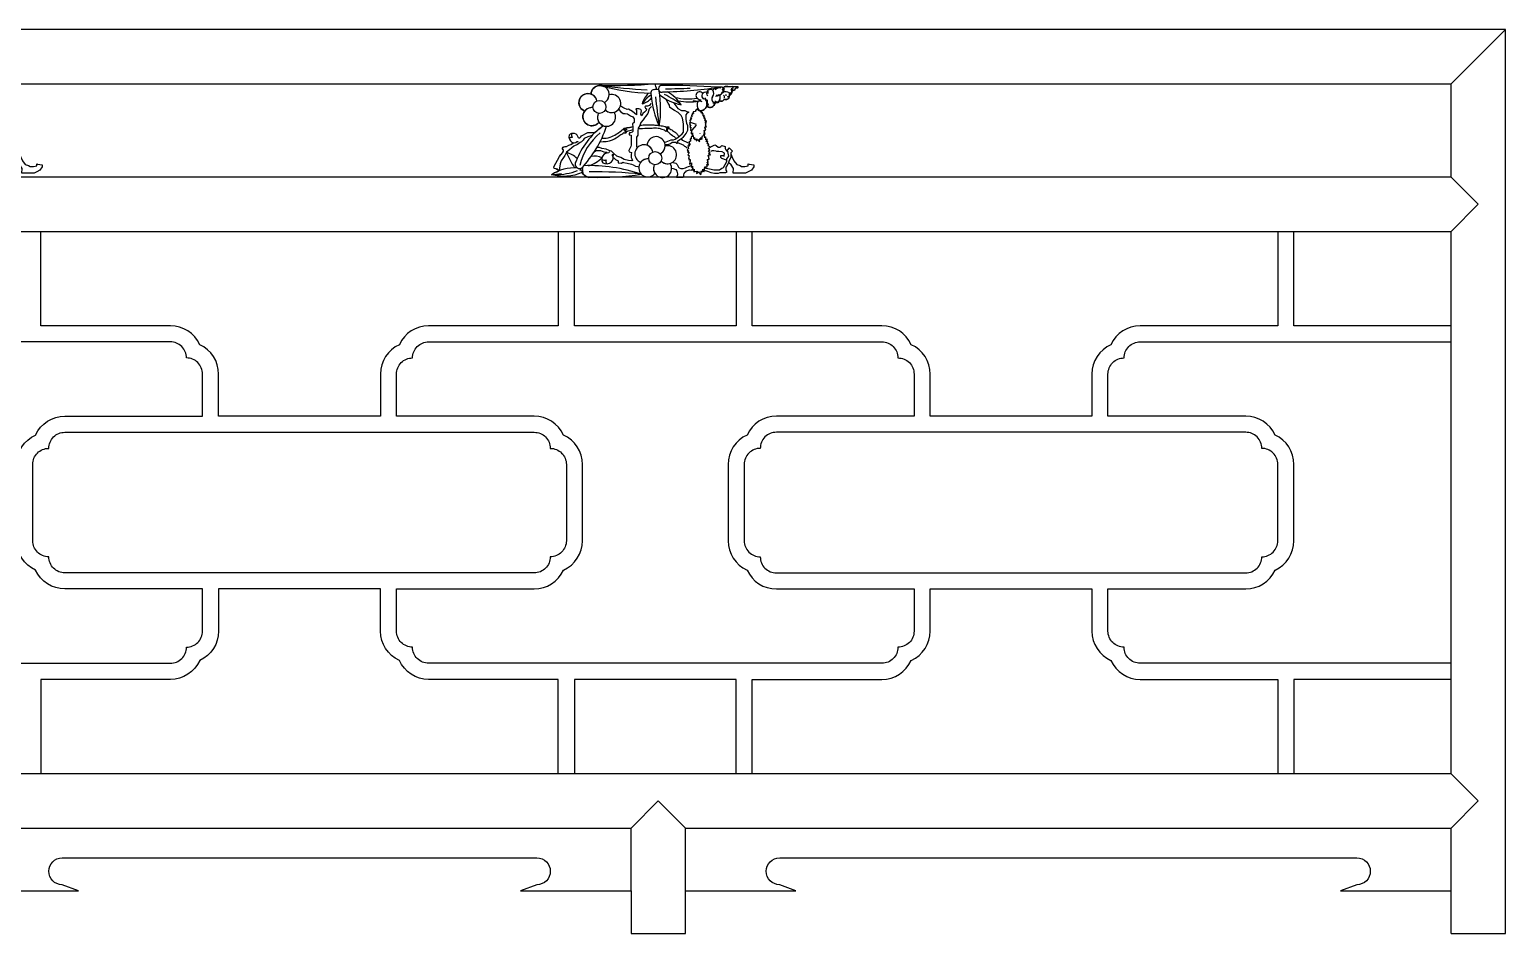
# Model space of a CAD drawing. Extents: x 288 to 2688, y 1348 to 2248.
# Drawn here: x 1220 to 2688, y 1348 to 2248 of the extents above; entities that cross this region are included whole.
import ezdxf

# ---------------------------------------------------------------- set-up
doc = ezdxf.new("R2010")
doc.units = 0
doc.header["$LTSCALE"] = 0.85
doc.header["$MEASUREMENT"] = 0
for name, color, linetype in [('3', 3, 'CONTINUOUS'), ('4', 4, 'CONTINUOUS'), ('7', 7, 'CONTINUOUS')]:
    doc.layers.add(name, color=color, linetype=linetype)

msp = doc.modelspace()

# ---------------------------------------------------------------- linework, layer by layer
at = {"layer": '3'}
for p, q in [((2688.3, 2247.6), (2634.3, 2193.6)), ((1878.7, 2160.6), (1877.4, 2160)), ((1877.4, 2160), (1878.5, 2158.3)), ((1878.3, 2162.3), (1878.7, 2160.6)), ((1879.2, 2162.2), (1878.3, 2162.3)), ((1880.2, 2164), (1879.1, 2163.9)), ((1879.1, 2163.9), (1879.2, 2162.2)), ((1882.4, 2165.9), (1880, 2165.6)), ((1880, 2165.6), (1880.2, 2164)), ((1882.3, 2167.5), (1882.4, 2165.9)), ((1883.1, 2166.8), (1882.3, 2167.5)), ((1883.5, 2168.6), (1883.1, 2166.8)), ((1885.5, 2166.7), (1883.5, 2168.6)), ((1885.7, 2167.4), (1885.5, 2166.7)), ((1887.2, 2165.7), (1886.7, 2166.8)), ((1887.7, 2167), (1887.2, 2165.7)), ((1888.2, 2164.3), (1887.7, 2167)), ((1889.1, 2165.5), (1888.2, 2164.3)), ((1889.2, 2163.3), (1889.1, 2165.5)), ((1890, 2163.9), (1889.2, 2163.3)), ((1889.9, 2161.7), (1890, 2163.9)), ((1890.8, 2162.1), (1889.9, 2161.7)), ((1890.4, 2160.5), (1890.8, 2162.1)), ((1891.4, 2160.8), (1890.4, 2160.5)), ((1890.9, 2159), (1891.4, 2160.8)), ((1891.7, 2159.1), (1890.9, 2159)), ((1891.3, 2158.6), (1891.7, 2159.1)), ((1877.1, 2155.3), (1876.2, 2154.4)), ((1876.2, 2154.4), (1877.4, 2153.4)), ((1877.4, 2153.4), (1876.5, 2152.7)), ((1876.5, 2152.7), (1877.6, 2152.3)), ((1876.8, 2157.3), (1877.1, 2155.3)), ((1878.1, 2157.2), (1876.8, 2157.3)), ((1877.6, 2152.3), (1876.8, 2150.3)), ((1876.8, 2150.3), (1877.7, 2150.2)), ((1878.5, 2158.3), (1877.1, 2158.2)), ((1877.1, 2158.2), (1878.1, 2157.2)), ((1877.1, 2155.3), (1883, 2153.4)), ((1877.7, 2150.2), (1877.3, 2148)), ((1877.3, 2148), (1878.1, 2147.8)), ((1878.1, 2147.8), (1877.4, 2147)), ((1877.4, 2147), (1878.5, 2147.3)), ((1879, 2147.5), (1883.2, 2152.4)), ((1886.6, 2144.5), (1886.5, 2144)), ((1892.2, 2158.6), (1891.3, 2158.6)), ((1891.6, 2157.2), (1892.2, 2158.6)), ((1892.5, 2156.8), (1891.6, 2157.2)), ((1892, 2155.6), (1893.3, 2156.3)), ((1892.9, 2154.4), (1892, 2155.6)), ((1892.1, 2153.5), (1892.9, 2154.4)), ((1893, 2152.5), (1892.1, 2153.5)), ((1892.3, 2151.6), (1893, 2152.5)), ((1893.1, 2150.6), (1892.3, 2151.6)), ((1893.3, 2156.3), (1892.5, 2156.8)), ((1874.8, 2131.7), (1875.2, 2129.1)), ((1876.5, 2131.6), (1874.8, 2131.7)), ((1877.1, 2133.2), (1875.2, 2133)), ((1875.2, 2133), (1876.5, 2131.6)), ((1877.3, 2136.3), (1875.7, 2135.5)), ((1875.7, 2135.5), (1877.1, 2133.2)), ((1878, 2138.4), (1876.9, 2138.6)), ((1876.9, 2138.6), (1877.3, 2136.3)), ((1879.5, 2140.9), (1877.9, 2140.7)), ((1877.9, 2140.7), (1878, 2138.4)), ((1879.2, 2143.1), (1879.5, 2140.9)), ((1891.4, 2142.9), (1890.2, 2141.3)), ((1891.5, 2139.9), (1891.4, 2142.9)), ((1892.7, 2140.7), (1891.5, 2139.9)), ((1892.6, 2137.8), (1892.7, 2140.7)), ((1893.8, 2138.3), (1892.6, 2137.8)), ((1893.1, 2136.1), (1893.8, 2138.3)), ((1894.5, 2136.5), (1893.1, 2136.1)), ((1893.9, 2134.1), (1894.5, 2136.5)), ((1894.9, 2134.2), (1893.9, 2134.1)), ((1894.3, 2133.5), (1894.9, 2134.2)), ((1895.6, 2133.5), (1894.3, 2133.5)), ((1894.8, 2131.7), (1895.6, 2133.5)), ((1896, 2131.2), (1894.8, 2131.7)), ((1895.3, 2129.5), (1897.1, 2130.5)), ((1897.1, 2130.5), (1896, 2131.2)), ((1875.2, 2129.1), (1874, 2127.9)), ((1874, 2127.9), (1875.6, 2126.6)), ((1875.6, 2126.6), (1874.3, 2125.6)), ((1874.3, 2125.6), (1875.9, 2125)), ((1875.9, 2125), (1874.8, 2122.4)), ((1874.8, 2122.4), (1876.1, 2122.2)), ((1876.1, 2122.2), (1875.4, 2119.3)), ((1875.4, 2119.3), (1876.6, 2118.9)), ((1876.6, 2118.9), (1875.6, 2117.9)), ((1875.6, 2117.9), (1877.1, 2118.3)), ((1896.6, 2127.9), (1895.3, 2129.5)), ((1895.4, 2126.7), (1896.6, 2127.9)), ((1896.6, 2125.3), (1895.4, 2126.7)), ((1895.7, 2124.1), (1896.6, 2125.3)), ((1896.9, 2122.8), (1895.7, 2124.1)), ((2634.3, 1600.6), (2477.8, 1600.6))]:
    msp.add_line(p, q, dxfattribs=at)
for points in [[(1767, 2139.4), (1768.1, 2140.6), (1769, 2141.6), (1775.2, 2144.9), (1782.2, 2144.9, -0.035484), (1790.6, 2151.8, -0.151303), (1786.4, 2155.2, -0.994929), (1772.2, 2166.4, -0.995296), (1778.4, 2183.3, -0.401561), (1787.4, 2191.9, -1.541793)], [(1910, 2189.7), (1910, 2189.7, -0.304737), (1914.6, 2190.7), (1924.4, 2190.7), (1924.4, 2190.2), (1923.7, 2189.3), (1921.7, 2188.9), (1921.3, 2187.4), (1920.5, 2186.9), (1919.6, 2186.5), (1918.6, 2186.2, -0.208822), (1915.9, 2181.1, -0.60506), (1910.8, 2178.4, -0.543089), (1906, 2176.9, -0.664152), (1901.7, 2175.2, -0.502454), (1895, 2170.2), (1893.6, 2172.3, -0.430821), (1886, 2166.9, 1.132441)], [(1846.3, 2151.5, 0.083293), (1846.1, 2186.4, 0.068153)], [(1776.8, 2100.4, -0.285876), (1769.5, 2105.2, -0.169682), (1739, 2103, -0.036123), (1746.5, 2106.9), (1746.5, 2106.9), (1743.3, 2108.8), (1741.7, 2109.1), (1741.4, 2110.9), (1746.9, 2121.2), (1748.4, 2123), (1749.9, 2124.8), (1751.1, 2126.9), (1751.1, 2127.8), (1750.2, 2128.2), (1750, 2129.4), (1750.8, 2130.5), (1752.7, 2131), (1754.1, 2131.1), (1756.2, 2132.6), (1758.3, 2133.2), (1760.9, 2134.9)], [(1745.8, 2046.6), (1745.8, 1952.6), (1616.8, 1952.6, 0.294813), (1587.7, 1933.8, 0.294813), (1568.8, 1904.6), (1568.8, 1862.6), (1407.8, 1862.6), (1407.8, 1904.6, 0.294813), (1389, 1933.8, 0.294813), (1359.8, 1952.6), (1230.8, 1952.6), (1230.8, 2046.6)], [(2461.8, 2046.6), (2461.8, 1952.6), (2324.8, 1952.6, 0.294813), (2295.7, 1933.8, 0.294813), (2276.8, 1904.6), (2276.8, 1862.6), (2115.8, 1862.6), (2115.8, 1904.6, 0.294813), (2097, 1933.8, 0.294813), (2067.8, 1952.6), (1938.8, 1952.6), (1938.8, 2046.6)], [(1206.8, 1814.6, -0.294813), (1225.7, 1843.8, -0.294813), (1254.8, 1862.6), (1391.8, 1862.6), (1391.8, 1904.6, 0.414214), (1375.8, 1920.6, 0.414214), (1359.8, 1936.6), (908.8, 1936.6, 0.414214)], [(2634.3, 1616.6), (2324.8, 1616.6, -0.414214), (2308.8, 1632.6, -0.414214), (2292.8, 1648.6), (2292.8, 1690.6), (2429.8, 1690.6, 0.294813), (2459, 1709.4, 0.294813), (2477.8, 1738.6), (2477.8, 1814.6, 0.294813), (2459, 1843.8, 0.294813), (2429.8, 1862.6), (2292.8, 1862.6), (2292.8, 1904.6, -0.414214), (2308.8, 1920.6, -0.414214), (2324.8, 1936.6), (2634.3, 1936.6)], [(908.8, 1616.6), (1359.8, 1616.6, 0.414214), (1375.8, 1632.6, 0.414214), (1391.8, 1648.6), (1391.8, 1690.6), (1254.8, 1690.6, -0.294813), (1225.7, 1709.4, -0.294813), (1206.8, 1738.6)], [(1745.8, 1506.6), (1745.8, 1600.6), (1616.8, 1600.6, -0.294813), (1587.7, 1619.4, -0.294813), (1568.8, 1648.6), (1568.8, 1690.6), (1407.8, 1690.6), (1407.8, 1648.6, -0.294813), (1389, 1619.4, -0.294813), (1359.8, 1600.6), (1230.8, 1600.6), (1230.8, 1506.6)], [(1938.8, 1506.6), (1938.8, 1600.6), (2067.8, 1600.6, 0.294813), (2097, 1619.4, 0.294813), (2115.8, 1648.6), (2115.8, 1690.6), (2276.8, 1690.6), (2276.8, 1648.6, 0.294813), (2295.7, 1619.4, 0.294813), (2324.8, 1600.6), (2461.8, 1600.6), (2461.8, 1506.6)]]:
    msp.add_lwpolyline(points, format="xyb", dxfattribs=at)
for points in [[(1914.6, 2190.7), (1924.4, 2190.7), (1924.4, 2189.6), (1923.7, 2189.3), (1922.6, 2189.2), (1921.7, 2188.9), (1921.6, 2187.8), (1921, 2187), (1920, 2186.9), (1919.2, 2186.2), (1918.6, 2186.2)], [(1838, 2173.9), (1836.6, 2171.9), (1834.6, 2171.2), (1832.6, 2171.2), (1831.9, 2170.5), (1832.6, 2169.2), (1833.6, 2168.5), (1833.2, 2167.1), (1831.6, 2165.4), (1829.9, 2164.1), (1828.8, 2161.7), (1827.8, 2163.4), (1828.5, 2166.5), (1827.8, 2167.8), (1825.8, 2168.5), (1823.1, 2168.5), (1823.7, 2166.8), (1823.7, 2165.8), (1823.7, 2164.4), (1823.7, 2163.1), (1823.7, 2162.7), (1819.7, 2165.8), (1815.6, 2168.2), (1814.2, 2167.8), (1811.2, 2169.2), (1810.1, 2169.9), (1808.1, 2171.2)], [(1851.6, 2135.2), (1858.1, 2137.6), (1860.4, 2137.6), (1862.1, 2138.3), (1864.9, 2140), (1866.9, 2141.7), (1868.9, 2143.7), (1870.3, 2145.4), (1870.3, 2148.5), (1870.3, 2152.5), (1870.3, 2153.6), (1869.3, 2159.3), (1867.9, 2162), (1865.2, 2164.8), (1861.5, 2166.8), (1856.7, 2169.9), (1856.4, 2172.2), (1855, 2174.3), (1853, 2178)], [(1860.8, 2174.3), (1864.9, 2168.8), (1868.3, 2166.8), (1868.3, 2166.8), (1871.7, 2166.8), (1873.7, 2165.8), (1875.7, 2165.4), (1873.7, 2164.1), (1872.7, 2162.7), (1872.7, 2162.7), (1872.7, 2160), (1872.7, 2158), (1873.4, 2154.2), (1874.4, 2151.9), (1874.4, 2147.1), (1873, 2144.4), (1871.3, 2142.4), (1869.6, 2140), (1868.6, 2139), (1866.9, 2137.6), (1864.5, 2136.2), (1864.2, 2135.6), (1864.2, 2134.2), (1863.8, 2134.2), (1862.8, 2135.2), (1860.8, 2135.2), (1859.1, 2135.2), (1857.4, 2133.9), (1857.4, 2133.9), (1855.3, 2133.2), (1853.6, 2132.8), (1851.9, 2132.8)], [(1879.6, 2177), (1881.6, 2176.3), (1881.4, 2176.6), (1882.1, 2176.6), (1882.4, 2176.3), (1883.1, 2176.3), (1884, 2176.4), (1885.3, 2176.1)], [(1890, 2178.6), (1891, 2179), (1892, 2178.6), (1892, 2178.6), (1892.1, 2177.5), (1893, 2177.5), (1892.7, 2176.1)], [(1806.1, 2167.8), (1807.8, 2165.8), (1810.5, 2164.1), (1812.2, 2164.1), (1814.6, 2163.7), (1815.6, 2163.1), (1817.6, 2161.7), (1820, 2160.7), (1821.4, 2158.7), (1821.4, 2156.6), (1821.4, 2154.9), (1819.7, 2153.6), (1820, 2150.2), (1820, 2147.1), (1820, 2146.1), (1819.3, 2145.4), (1817.6, 2144.7), (1816.6, 2144.7), (1816.3, 2143.7), (1816.3, 2142.7), (1818.3, 2142.4), (1818.3, 2141.3), (1818.3, 2137.3), (1818.3, 2134.5), (1818.3, 2132.5), (1818, 2131.1), (1816.9, 2129.1), (1815.9, 2127.1), (1816.3, 2125.7), (1818.6, 2125), (1818.3, 2123), (1818.3, 2120.3), (1819, 2118.9), (1819.7, 2117.2), (1819, 2116.9), (1815.6, 2117.2), (1811.2, 2118.2), (1808.1, 2120.3), (1804, 2121.6), (1800.6, 2124.4), (1798.9, 2126.4), (1798.9, 2126.4), (1796.5, 2127.1), (1793.5, 2128.4), (1789.1, 2129.1), (1786.7, 2130.1), (1784.3, 2130.1)], [(1838.7, 2170.9), (1836.3, 2168.5), (1834.9, 2164.1), (1832.6, 2161), (1831.6, 2159.7), (1830.2, 2157.6), (1827.8, 2154.9), (1826.8, 2151.9), (1825.4, 2149.5), (1825.1, 2146.8), (1824.8, 2143.4), (1824.8, 2142.4), (1823.7, 2140.3), (1823.7, 2137.6), (1823.7, 2136.6), (1823.7, 2135.2), (1823.7, 2132.8), (1823.7, 2131.1), (1824.1, 2129.8)], [(1886.7, 2166.8), (1887.2, 2165.7), (1887.7, 2167), (1888.2, 2164.3), (1889.1, 2165.5), (1889.2, 2163.3), (1889.6, 2163.6), (1889.9, 2161.7), (1890.8, 2162.1), (1890.4, 2160.5), (1891.4, 2160.8), (1890.9, 2159), (1891.7, 2159.1), (1891.3, 2158.6), (1892, 2158.2), (1891.6, 2157.2), (1893.3, 2156.3), (1892, 2155.6), (1892.9, 2154.4), (1892.1, 2153.5), (1892.7, 2151.9), (1892.3, 2151.3), (1893, 2152.5), (1893, 2152.3)], [(1810, 2147.8), (1810.3, 2148.3), (1811, 2149.1), (1811.1, 2148.7), (1811.1, 2148.1), (1811.6, 2146.9), (1812.1, 2146.4), (1812.5, 2145.8), (1812.7, 2145.1), (1813, 2144.8), (1812.9, 2144.5), (1812.5, 2144.5), (1812, 2144.5), (1811.5, 2144.5), (1810.9, 2144.5), (1810.5, 2144.8)], [(1811.5, 2149.8), (1811.3, 2149.7), (1811.3, 2149.6), (1811.5, 2149.4), (1812.1, 2148.8), (1812.6, 2147.8), (1812.9, 2147), (1813.3, 2145.8), (1813.3, 2145.2), (1813.5, 2145.2), (1813.7, 2145.6), (1813.9, 2146), (1813.9, 2146.1)], [(1853.3, 2150.5), (1853.7, 2150.6), (1854.7, 2150.7), (1854.5, 2150.3), (1854, 2149.9), (1853.6, 2148.7), (1853.6, 2148), (1853.5, 2147.3), (1853.2, 2146.6), (1853.2, 2146.3), (1852.9, 2146.1), (1852.6, 2146.3), (1852.3, 2146.7), (1851.9, 2147), (1851.5, 2147.4), (1851.5, 2147.6)], [(1855.9, 2149.3), (1855.3, 2150.9), (1855.9, 2149.8), (1855.2, 2150.6), (1855.2, 2149.8), (1854.9, 2148.6), (1854.6, 2147.9), (1854.1, 2146.8), (1853.7, 2146.3), (1853.8, 2146.2), (1854.2, 2146.3)], [(1854.6, 2146.5), (1854.7, 2146.5)], [(1878.3, 2147.3), (1877.9, 2143.7), (1879.3, 2144.4), (1879.1, 2141.6), (1880, 2142), (1880.3, 2139.1), (1881.2, 2139.9), (1881.2, 2138.2), (1883.3, 2138.5), (1883.1, 2136.9), (1884.5, 2138), (1886.2, 2135.8), (1886.8, 2138.6), (1887.3, 2137.8), (1887.8, 2139.5), (1888.5, 2138.1), (1889.4, 2141.7), (1891.1, 2141.9), (1890.9, 2143.4), (1892, 2143.3), (1891.1, 2145), (1891.6, 2145.1), (1891.3, 2147.1), (1892.5, 2147.7), (1891.9, 2150.4), (1893.4, 2150.6), (1892.4, 2151.4), (1893.1, 2152.4)], [(1878.5, 2147.3), (1878.1, 2144), (1879.5, 2144.6), (1879.3, 2141.8), (1880.1, 2142.2), (1880.5, 2139.5), (1881.4, 2140.2), (1881.4, 2138.4), (1883.5, 2138.7), (1883.3, 2137.3), (1884.5, 2138.2), (1886.1, 2136.2), (1886.7, 2139), (1887.3, 2138.2), (1887.8, 2140), (1888.4, 2138.8), (1889.2, 2141.8), (1890.9, 2142.1), (1890.7, 2143.6), (1891.8, 2143.5), (1890.9, 2145.2), (1891.4, 2145.2), (1891.1, 2147.2), (1892.3, 2147.8), (1891.7, 2150.5), (1893.1, 2150.6), (1892.1, 2151.4), (1893, 2152.5)], [(1779.4, 2142.2), (1775.2, 2140.7), (1771.6, 2139.2), (1770.4, 2137.4), (1768.9, 2135.6), (1767.6, 2135), (1764.9, 2133.2), (1761.3, 2131.4), (1759.2, 2129.9), (1756.8, 2127.8), (1753.8, 2125.4), (1752.3, 2122.1), (1751.1, 2120), (1748.7, 2116.7), (1747.5, 2114), (1746.9, 2109.7), (1746.5, 2106.9), (1744.8, 2108.5), (1741.7, 2109.1), (1741.4, 2110.9), (1746.9, 2121.2), (1749.9, 2124.8), (1751.1, 2126.6), (1751.1, 2127.8), (1750.5, 2127.8), (1749.9, 2128.7), (1750.2, 2130.2), (1751.4, 2130.8), (1754.1, 2131.1), (1756.2, 2132.6), (1758.3, 2133.2), (1761, 2135)], [(1764.5, 2136), (1765.4, 2136.2), (1765.7, 2135.9), (1765.5, 2135.8), (1765.1, 2135.8), (1763.9, 2135.6)], [(1891, 2107.4), (1894.4, 2106.7), (1897.5, 2105.3), (1901.2, 2104.7), (1905.3, 2104.7), (1907, 2105.3), (1912.4, 2105.3), (1913.8, 2106), (1912.8, 2107.4), (1912.8, 2110.4), (1913.8, 2111.8), (1915.5, 2115.5), (1916.2, 2117.6), (1917.9, 2120.6), (1917.9, 2125), (1919.2, 2126.4), (1915.8, 2129.8)], [(1915.8, 2129.8), (1913.8, 2127.4), (1915.2, 2121.6), (1913.1, 2118.9), (1913.1, 2115.9), (1911.4, 2112.8), (1909.7, 2109.8), (1908.4, 2109.1), (1906.3, 2107.7), (1904.6, 2107.7), (1900.9, 2107.7), (1900.5, 2107.7), (1897.8, 2108.1), (1891.4, 2109.4)], [(1896.8, 2130.5), (1901.6, 2132.8), (1902.9, 2132.2), (1905, 2130.5), (1906.7, 2130.5), (1907.7, 2131.1), (1908.4, 2132.2), (1908.4, 2132.2), (1911.8, 2131.1), (1911.8, 2129.1), (1912.4, 2127.8), (1914.5, 2125.4)], [(1209.9, 2123.3), (1210.6, 2121), (1212.6, 2116.9), (1215.3, 2113.2), (1218.7, 2112.1), (1220.1, 2111.1), (1223.5, 2111.1), (1226.9, 2111.8), (1226.9, 2113.8), (1227.6, 2113.5), (1232.3, 2112.8), (1232.3, 2110.8), (1229.9, 2107.4), (1226.9, 2106), (1224.2, 2104.7), (1211.9, 2104.7), (1212.3, 2109.1), (1209.9, 2112.8), (1207.5, 2114.8), (1207.3, 2115.1)], [(1781.6, 2125.7), (1783.6, 2127.1), (1786, 2127.1), (1787.7, 2127.1), (1791.1, 2125.7), (1793.8, 2125.4), (1794.8, 2124.7)], [(1799.9, 2122.1), (1799.9, 2123.1), (1800.4, 2123.4), (1800.4, 2123.1), (1800.3, 2122.7), (1800.1, 2121.2)], [(1799.9, 2120.6), (1801, 2119.9), (1802.7, 2118.2), (1805.4, 2116.9), (1805.4, 2114.8), (1808.8, 2114.5), (1810.1, 2115.5), (1810.8, 2115.2), (1814.2, 2114.5), (1818.6, 2113.5), (1820.3, 2112.8), (1822.7, 2111.5), (1825.1, 2111.1), (1826.5, 2110.8)], [(1860.1, 2115.2), (1862.8, 2114.5), (1864.2, 2113.2), (1864.9, 2111.8), (1865.5, 2110.4), (1866.2, 2109.8), (1867.6, 2109.1), (1868.6, 2109.1), (1870, 2109.1), (1872.3, 2109.8), (1873.7, 2110.4), (1875.4, 2111.1), (1876.4, 2111.5), (1878.1, 2112.1)], [(1876.9, 2118.3), (1876.3, 2113.5), (1878.2, 2114.3), (1877.9, 2110.5), (1879.1, 2111.1), (1879.6, 2107.2), (1880.8, 2108.2), (1880.7, 2106), (1883.6, 2106.4), (1883.3, 2104.2), (1885.2, 2105.7), (1887.5, 2102.8), (1888.3, 2106.5), (1889, 2105.4), (1889.7, 2107.8), (1890.7, 2105.8), (1891.8, 2110.7), (1894.1, 2111), (1893.9, 2113), (1895.3, 2112.9), (1894.1, 2115.2), (1894.8, 2115.3), (1894.5, 2117.9), (1896, 2118.8), (1895.2, 2122.5), (1897.2, 2122.8), (1895.8, 2123.9), (1896.8, 2125.2)], [(1877.1, 2118.3), (1876.6, 2113.8), (1878.5, 2114.7), (1878.1, 2110.9), (1879.3, 2111.4), (1879.7, 2107.7), (1881, 2108.7), (1881, 2106.2), (1883.9, 2106.7), (1883.6, 2104.7), (1885.2, 2106), (1887.4, 2103.2), (1888.2, 2107), (1889, 2105.9), (1889.6, 2108.4), (1890.5, 2106.7), (1891.6, 2110.9), (1893.9, 2111.2), (1893.6, 2113.2), (1895.1, 2113.2), (1893.9, 2115.4), (1894.6, 2115.5), (1894.2, 2118.1), (1895.8, 2118.9), (1895, 2122.6), (1896.9, 2122.8), (1895.5, 2123.8), (1896.6, 2125.3)], [(1904.6, 2126.1), (1900.5, 2126.7), (1898.9, 2126.7), (1897.8, 2126.4), (1897.5, 2125.7)], [(1913.1, 2117.6), (1908.4, 2119.3), (1907.7, 2120.3), (1907.7, 2122), (1909.4, 2122), (1910.7, 2121.6), (1911.1, 2124.4), (1908.7, 2125.7), (1905.6, 2126.1), (1903.3, 2126.1)], [(1917.9, 2123.3), (1918.6, 2121), (1920.6, 2116.9), (1923.3, 2113.2), (1926.7, 2112.1), (1928.1, 2111.1), (1931.5, 2111.1), (1934.9, 2111.8), (1934.9, 2113.8), (1935.6, 2113.5), (1940.3, 2112.8), (1940.3, 2110.8), (1937.9, 2107.4), (1934.9, 2106), (1932.2, 2104.7), (1919.9, 2104.7), (1920.3, 2109.1), (1917.9, 2112.8), (1915.5, 2114.8), (1915.3, 2115.1)], [(1858.4, 2109.4), (1860.1, 2109.1), (1862.8, 2108.1), (1863.8, 2106.4), (1864.5, 2104), (1864.5, 2103), (1863.5, 2100.6), (1867.9, 2100.6), (1870, 2100.6), (1870.6, 2100.9), (1870.6, 2103), (1870.6, 2103), (1871, 2104.3), (1872, 2105.7), (1872.7, 2106), (1873.5, 2107), (1876.4, 2108), (1878.8, 2107.7), (1879.5, 2108.4), (1880.2, 2108.4)], [(1870.6, 2100.6), (1863.5, 2100.6)], [(1922.8, 2046.6), (1922.8, 1952.6), (1761.8, 1952.6), (1761.8, 2046.6)], [(2634.3, 1952.6), (2477.8, 1952.6), (2477.8, 2046.6)], [(1922.8, 1506.6), (1922.8, 1600.6), (1761.8, 1600.6), (1761.8, 1506.6)], [(2634.3, 1600.6), (2477.8, 1600.6), (2477.8, 1506.6)]]:
    msp.add_lwpolyline(points, dxfattribs=at)
for points in [[(2067.8, 1936.6, -0.414214), (2083.8, 1920.6, -0.414214), (2099.8, 1904.6), (2099.8, 1862.6), (1962.8, 1862.6, 0.294813), (1933.7, 1843.8, 0.294813), (1914.8, 1814.6), (1914.8, 1738.6, 0.294813), (1933.7, 1709.4, 0.294813), (1962.8, 1690.6), (2099.8, 1690.6), (2099.8, 1648.6, -0.414214), (2083.8, 1632.6, -0.414214), (2067.8, 1616.6), (1616.8, 1616.6, -0.414214), (1600.8, 1632.6, -0.414214), (1584.8, 1648.6), (1584.8, 1690.6), (1721.8, 1690.6, 0.294813), (1751, 1709.4, 0.294813), (1769.8, 1738.6), (1769.8, 1814.6, 0.294813), (1751, 1843.8, 0.294813), (1721.8, 1862.6), (1584.8, 1862.6), (1584.8, 1904.6, -0.414214), (1600.8, 1920.6, -0.414214), (1616.8, 1936.6)], [(1254.8, 1706.6, -0.414214), (1238.8, 1722.6, -0.414214), (1222.8, 1738.6), (1222.8, 1814.6, -0.414214), (1238.8, 1830.6, -0.414214), (1254.8, 1846.6), (1721.8, 1846.6, -0.414214), (1737.8, 1830.6, -0.414214), (1753.8, 1814.6), (1753.8, 1738.6, -0.414214), (1737.8, 1722.6, -0.414214), (1721.8, 1706.6)], [(2429.8, 1706.6, 0.414214), (2445.8, 1722.6, 0.414214), (2461.8, 1738.6), (2461.8, 1814.6, 0.414214), (2445.8, 1830.6, 0.414214), (2429.8, 1846.6), (1962.8, 1846.6, 0.414214), (1946.8, 1830.6, 0.414214), (1930.8, 1814.6), (1930.8, 1738.6, 0.414214), (1946.8, 1722.6, 0.414214), (1962.8, 1706.6)]]:
    msp.add_lwpolyline(points, format="xyb", close=True, dxfattribs=at)
for centre in [(1786.7, 2170.5), (1842.3, 2119.5)]:
    msp.add_circle(centre, 6.51, dxfattribs=at)
for centre, radius, start, end in [((1787.4, 2182.9), 9.03, 296.9566, 177.514), ((1800.2, 2670.8), 479, 268.4696, 274.9941), ((1861, 2734.5), 547.5, 262.285, 267.2012), ((1847.1, 2411.1), 227.2, 254.7696, 267.6499), ((1750.1, 2157.7), 98.6, 17.8514, 21.3333), ((1848.4, 2189.1), 2.9, 77.3015, 187.4353), ((1848.5, 2188.2), 3.04, 169.9768, 298.2601), ((1844.9, 1214.6), 977.4, 86.4979, 89.7579), ((1842.8, 2598.6), 413.2, 270.9936, 278.6051), ((1785.8, 4934), 2746.3, 271.3904, 271.9029), ((1906.5, 2180.7), 9.63, 66.4851, 136.6118), ((1906.5, 2182.6), 6.79, 79.9193, 133.9027), ((1906.5, 2180.7), 9.63, 68.8031, 101.5485), ((1913.1, 2186.8), 4.2, 69.405, 175.3098), ((1915, 2184.7), 5.88, 130.7692, 165.5778), ((1907.8, 2187.9), 3.04, 301.7116, 31.7808), ((1926.5, 2186.4), 8.86, 162.5931, 177.0577), ((1918, 2189.1), 1.74, 286.1247, 73.8753), ((1775.3, 2174.8), 9.03, 10.9569, 249.514), ((1775.3, 2174.8), 9.03, 18.1456, 70.0543), ((1798.9, 2173.9), 9.03, 224.8825, 105.514), ((1787.4, 2182.9), 9.03, 312.04, 358.0543), ((1853.5, 2166.4), 25.3, 135.5857, 163.3022), ((1848.7, 2162.5), 22.4, 117.5684, 149.9429), ((1826.1, 2189.1), 15.7, 281.8291, 321.9923), ((1841.3, 2184.2), 3.52, 94.1628, 211.3566), ((1914.4, 2185.5), 76.1, 182.3851, 206.5155), ((1843, 2182.5), 5.53, 62.8637, 110.8214), ((2636.5, 2262.7), 798.2, 185.9155, 187.9597), ((1878, 2222.3), 50.6, 231.639, 258.7073), ((1806.7, 2091.1), 102.1, 53.0275, 63.9456), ((1835, 2151.2), 39.4, 33.0141, 60.6616), ((1875.4, 2237.1), 58.6, 256.7832, 278.5536), ((1876.7, 2244.8), 69.2, 260.5419, 277.1861), ((1886.4, 2181.9), 3.63, 30.3441, 231.4503), ((1893.5, 2172.7), 9.47, 158.0474, 218.2715), ((1887.8, 2183), 5.37, 226.683, 273.5034), ((1886.4, 2171.8), 4.5, 55.371, 103.5045), ((1892.3, 2181.4), 3.64, 70.4452, 231.3091), ((1895.4, 2179.7), 3.58, 181.1254, 217.1788), ((1899.4, 2174.6), 6.18, 151.1081, 224.7951), ((1897.4, 2183.9), 4.02, 58.7785, 197.8987), ((1896.4, 2183.7), 2.98, 176.8351, 230.6312), ((1899.7, 2176.3), 5.85, 167.3186, 222.1052), ((1896.2, 2184.4), 1.74, 116.7283, 199.6277), ((1896.5, 2175.2), 5.23, 253.4051, 0.1148), ((1902.2, 2178.4), 3.69, 143.3994, 296.7194), ((1902.2, 2178.4), 3.69, 180, 240.1364), ((1895.2, 2184.1), 5.34, 319.3601, 36.3933), ((1902.6, 2180.3), 6.51, 241.0335, 260.8691), ((1902.9, 2177.6), 1.69, 210.9304, 284.6132), ((1902.4, 2189), 7.83, 268.4118, 332.2947), ((1903.3, 2186.5), 4.36, 265.6634, 304.8167), ((1901.9, 2179.8), 5.02, 293.7065, 39.0845), ((1907.9, 2179.2), 3.06, 230.6725, 344.6961), ((1901.7, 2179.9), 5.23, 340.4144, 26.1087), ((1908.7, 2186.2), 1.84, 284.8384, 13.1677), ((1911.7, 2176.1), 9.54, 63.1299, 104.2028), ((1908.8, 2180.3), 2.41, 339.2776, 54.472), ((1912.7, 2181.1), 3.25, 235.2942, 0), ((1911.5, 2181.9), 1.48, 348.3574, 41.535), ((1912.3, 2186.5), 6.3, 288.683, 8.5765), ((1922.5, 2182.7), 6.78, 163.7633, 193.5849), ((1914.6, 2186.4), 3.2, 299.0863, 340.1259), ((1779.3, 2160.8), 9.03, 84.1878, 321.514), ((1779.3, 2160.8), 9.03, 84.1878, 134.0283), ((1793.8, 2160.2), 9.03, 154.8769, 33.514), ((1793.8, 2160.2), 9.03, 154.8769, 201.1499), ((1798.9, 2173.9), 9.03, 224.8825, 270), ((1887.3, 2173.2), 6.42, 258.6195, 351.8491), ((1834.2, 2090.5), 75.2, 125.4147, 159.8083), ((1824.8, 2099), 59, 129.3923, 166.9357), ((1687.1, 2187), 112.6, 316.4074, 341.4696), ((1763.1, 2141), 6.7, 167.5965, 234.8695), ((1760.5, 2138.8), 5.35, 8.4183, 137.6235), ((1759.3, 2137), 3.25, 82.2795, 140.8401), ((1762.6, 2142.5), 3.69, 156.0313, 218.7664), ((1761.6, 2139.4), 4.54, 239.4397, 310.7091), ((1765.4, 2133.1), 6.54, 75.3361, 86.3335), ((1831, 2123.8), 9.03, 10.9569, 249.514), ((1843.1, 2131.9), 9.03, 296.9566, 177.514), ((1831, 2123.8), 9.03, 18.1456, 70.0543), ((1854.5, 2122.9), 9.03, 224.8825, 105.514), ((1843.1, 2131.9), 9.03, 312.04, 358.0543), ((1853.6, 2167.9), 108.5, 203.0869, 212.3306), ((1743.7, 2095.7), 31.4, 48.4414, 71.1662), ((1767, 2113.6), 4.49, 140.6557, 236.8544), ((1767.2, 2141.5), 30.8, 286.5373, 315.6127), ((1781.7, 2102.1), 19.4, 67.148, 99.4489), ((1795.4, 2118.3), 6.41, 83.4721, 212.6773), ((1791.8, 2121.8), 4.42, 231.0851, 293.8202), ((1793.7, 2122), 8.03, 242.6503, 309.9233), ((1797.1, 2116.3), 3.89, 157.3333, 215.8939), ((1803.6, 2122.2), 7.84, 150.3899, 161.3873), ((1795, 2119.7), 5.44, 314.4935, 25.7629), ((1834.9, 2109.8), 9.03, 84.1878, 321.514), ((1834.9, 2109.8), 9.03, 84.1878, 134.0283), ((1854.5, 2122.9), 9.03, 224.8825, 270), ((1761.9, 2068.5), 41.4, 86.2146, 123.5609), ((1730.7, 2230.9), 128.1, 273.7045, 278.1537), ((1744.4, 2156.4), 53.2, 268.2072, 292.5754), ((1767.1, 2113.7), 4.58, 189.288, 289.4431), ((1767, 2113.3), 4.22, 234.8383, 328.5974), ((1766.7, 2108.4), 1.28, 294.2966, 37.1863), ((1768.2, 2106.1), 1.54, 313.0548, 133.0548), ((1776.8, 2107.6), 7.24, 143.2357, 281.5671), ((1773.9, 2106.7), 4.14, 160.5093, 189.9258), ((1776, 1947.4), 164.7, 71.3966, 91.7263), ((1782.7, 1680.4), 425.5, 83.8156, 90.8254), ((1786.6, 2393.1), 292.7, 268.3724, 278.2338), ((1849.5, 2109.2), 9.03, 154.8769, 33.514), ((1849.5, 2109.2), 9.03, 154.8769, 201.1499)]:
    msp.add_arc(centre, radius, start, end, dxfattribs=at)
for points, knots in [([(1787, 2135.9), (1791.4, 2135.9), (1798.9, 2136), (1805.8, 2141.6), (1809.6, 2143.9), (1810.8, 2144.6)], [0, 0, 0, 0, 11.536638, 19.591916, 23.569048, 23.569048, 23.569048, 23.569048]), ([(1789.4, 2139.3), (1792.2, 2139.4), (1797.2, 2139.5), (1803.2, 2143.4), (1808.1, 2146.2), (1811.9, 2150.1), (1816.3, 2149.9), (1818.8, 2150.6), (1819.9, 2151)], [0, 0, 0, 0, 7.473548, 13.415895, 18.984662, 23.185987, 27.250124, 30.342116, 30.342116, 30.342116, 30.342116]), ([(1813.5, 2148.3), (1813.8, 2148.5), (1814, 2148.6), (1814.3, 2148.7), (1814.3, 2148.7)], [25.3573602, 25.3573602, 25.3573602, 25.3573602, 25.9530221, 26.0115804, 26.0115804, 26.0115804, 26.0115804]), ([(1825.3, 2148.8), (1826.7, 2149), (1831.3, 2149.3), (1837.9, 2149.3), (1844.5, 2149.9), (1848.5, 2148.6), (1850.6, 2147.9), (1851.5, 2147.6)], [37.330569, 37.330569, 37.330569, 37.330569, 41.102733, 49.760183, 55.322149, 58.845019, 61.315368, 61.315368, 61.315368, 61.315368]), ([(1827, 2152.4), (1828, 2152.5), (1831.3, 2152.6), (1835.9, 2152.5), (1841, 2152.6), (1845.8, 2152.3), (1849.9, 2151.5), (1852.5, 2150.8), (1853.3, 2150.5)], [36.933611, 36.933611, 36.933611, 36.933611, 39.838827, 45.709794, 49.417771, 53.754741, 58.784692, 61.039077, 61.039077, 61.039077, 61.039077]), ([(1853.4, 2147), (1853.6, 2146.9), (1853.8, 2146.8), (1854, 2146.8), (1854, 2146.7)], [25.3573602, 25.3573602, 25.3573602, 25.3573602, 25.9530221, 26.0115804, 26.0115804, 26.0115804, 26.0115804]), ([(1854.1, 2146.3), (1854.4, 2146.1), (1856.3, 2144.9), (1858.6, 2142.1), (1862.1, 2140.5), (1862.8, 2139.1), (1862.9, 2138.8)], [63.98947, 63.98947, 63.98947, 63.98947, 64.930532, 70.190309, 73.712054, 74.594486, 74.594486, 74.594486, 74.594486]), ([(1854.3, 2150.1), (1854.5, 2150), (1854.8, 2149.9), (1855.1, 2149.7), (1855.2, 2149.7)], [61.9869748, 61.9869748, 61.9869748, 61.9869748, 62.6928338, 62.9114198, 62.9114198, 62.9114198, 62.9114198]), ([(1855.9, 2149.3), (1856.5, 2148.9), (1858.3, 2147.7), (1861.2, 2146.1), (1864, 2143.8), (1865.2, 2141.9), (1865.9, 2140.9), (1866, 2140.9)], [63.652071, 63.652071, 63.652071, 63.652071, 65.607069, 69.63471, 72.48228, 75.570214, 75.688315, 75.688315, 75.688315, 75.688315]), ([(1864.2, 2135.6), (1864.3, 2135.5), (1865.1, 2134.5), (1867.8, 2134), (1870.8, 2132.1), (1872.9, 2130.6), (1874, 2129.8)], [77.647877, 77.647877, 77.647877, 77.647877, 78.132454, 81.175213, 84.355766, 88.126282, 88.126282, 88.126282, 88.126282]), ([(1868, 2138.5), (1868.1, 2138.4), (1869.3, 2137.3), (1871.8, 2136.1), (1874.1, 2135.2), (1875.1, 2134.9)], [78.558429, 78.558429, 78.558429, 78.558429, 78.85298, 83.14459, 85.784336, 85.784336, 85.784336, 85.784336])]:
    msp.add_open_spline(points, degree=3, knots=knots, dxfattribs=at)
for points in [[(1813.9, 2146.1), (1815.9, 2146.8), (1817.9, 2147.4), (1820, 2147.9)], [(1853.3, 2146.8), (1853.5, 2146.7), (1853.6, 2146.6), (1853.8, 2146.5)]]:
    msp.add_open_spline(points, degree=3, dxfattribs=at)
at = {"layer": '4'}
msp.add_line((2634.3, 1347.6), (2634.3, 1389.9), dxfattribs=at)
msp.add_lwpolyline([(2634.3, 1347.6), (2688.3, 1347.6), (2688.3, 2247.6), (288.3, 2247.6)], dxfattribs=at)
msp.add_lwpolyline([(1158.3, 1389.9), (1268.3, 1389.9), (1252.1, 1396.2, -1), (1252.1, 1422.9), (1724.5, 1422.9, -1), (1724.5, 1396.2), (1708.3, 1389.9), (1818.3, 1389.9), (1818.3, 1347.6), (1872.3, 1347.6), (1872.3, 1389.9), (1982.3, 1389.9), (1966.1, 1396.2, -1), (1966.1, 1422.9), (2540.5, 1422.9, -1), (2540.5, 1396.2), (2524.3, 1389.9), (2634.3, 1389.9), (2634.3, 1389.9)], format="xyb", dxfattribs=at)
at = {"layer": '7'}
for p, q in [((342.3, 2193.6), (2634.3, 2193.6)), ((2634.3, 2100.6), (2634.3, 2193.6)), ((2634.3, 1506.6), (2634.3, 2046.6)), ((1818.3, 1389.9), (1818.3, 1452.6)), ((1872.3, 1389.9), (1872.3, 1452.6)), ((2634.3, 1389.9), (2634.3, 1452.6))]:
    msp.add_line(p, q, dxfattribs=at)
for points in [[(342.3, 2100.6), (315.3, 2073.6), (342.3, 2046.6), (2634.3, 2046.6), (2661.3, 2073.6), (2634.3, 2100.6)], [(1872.3, 1452.6), (2634.3, 1452.6), (2661.3, 1479.6), (2634.3, 1506.6), (342.3, 1506.6), (315.3, 1479.6), (342.3, 1452.6), (1104.3, 1452.6), (1131.3, 1479.6), (1158.3, 1452.6), (1818.3, 1452.6), (1845.3, 1479.6)]]:
    msp.add_lwpolyline(points, close=True, dxfattribs=at)

doc.saveas('drawing.dxf')
